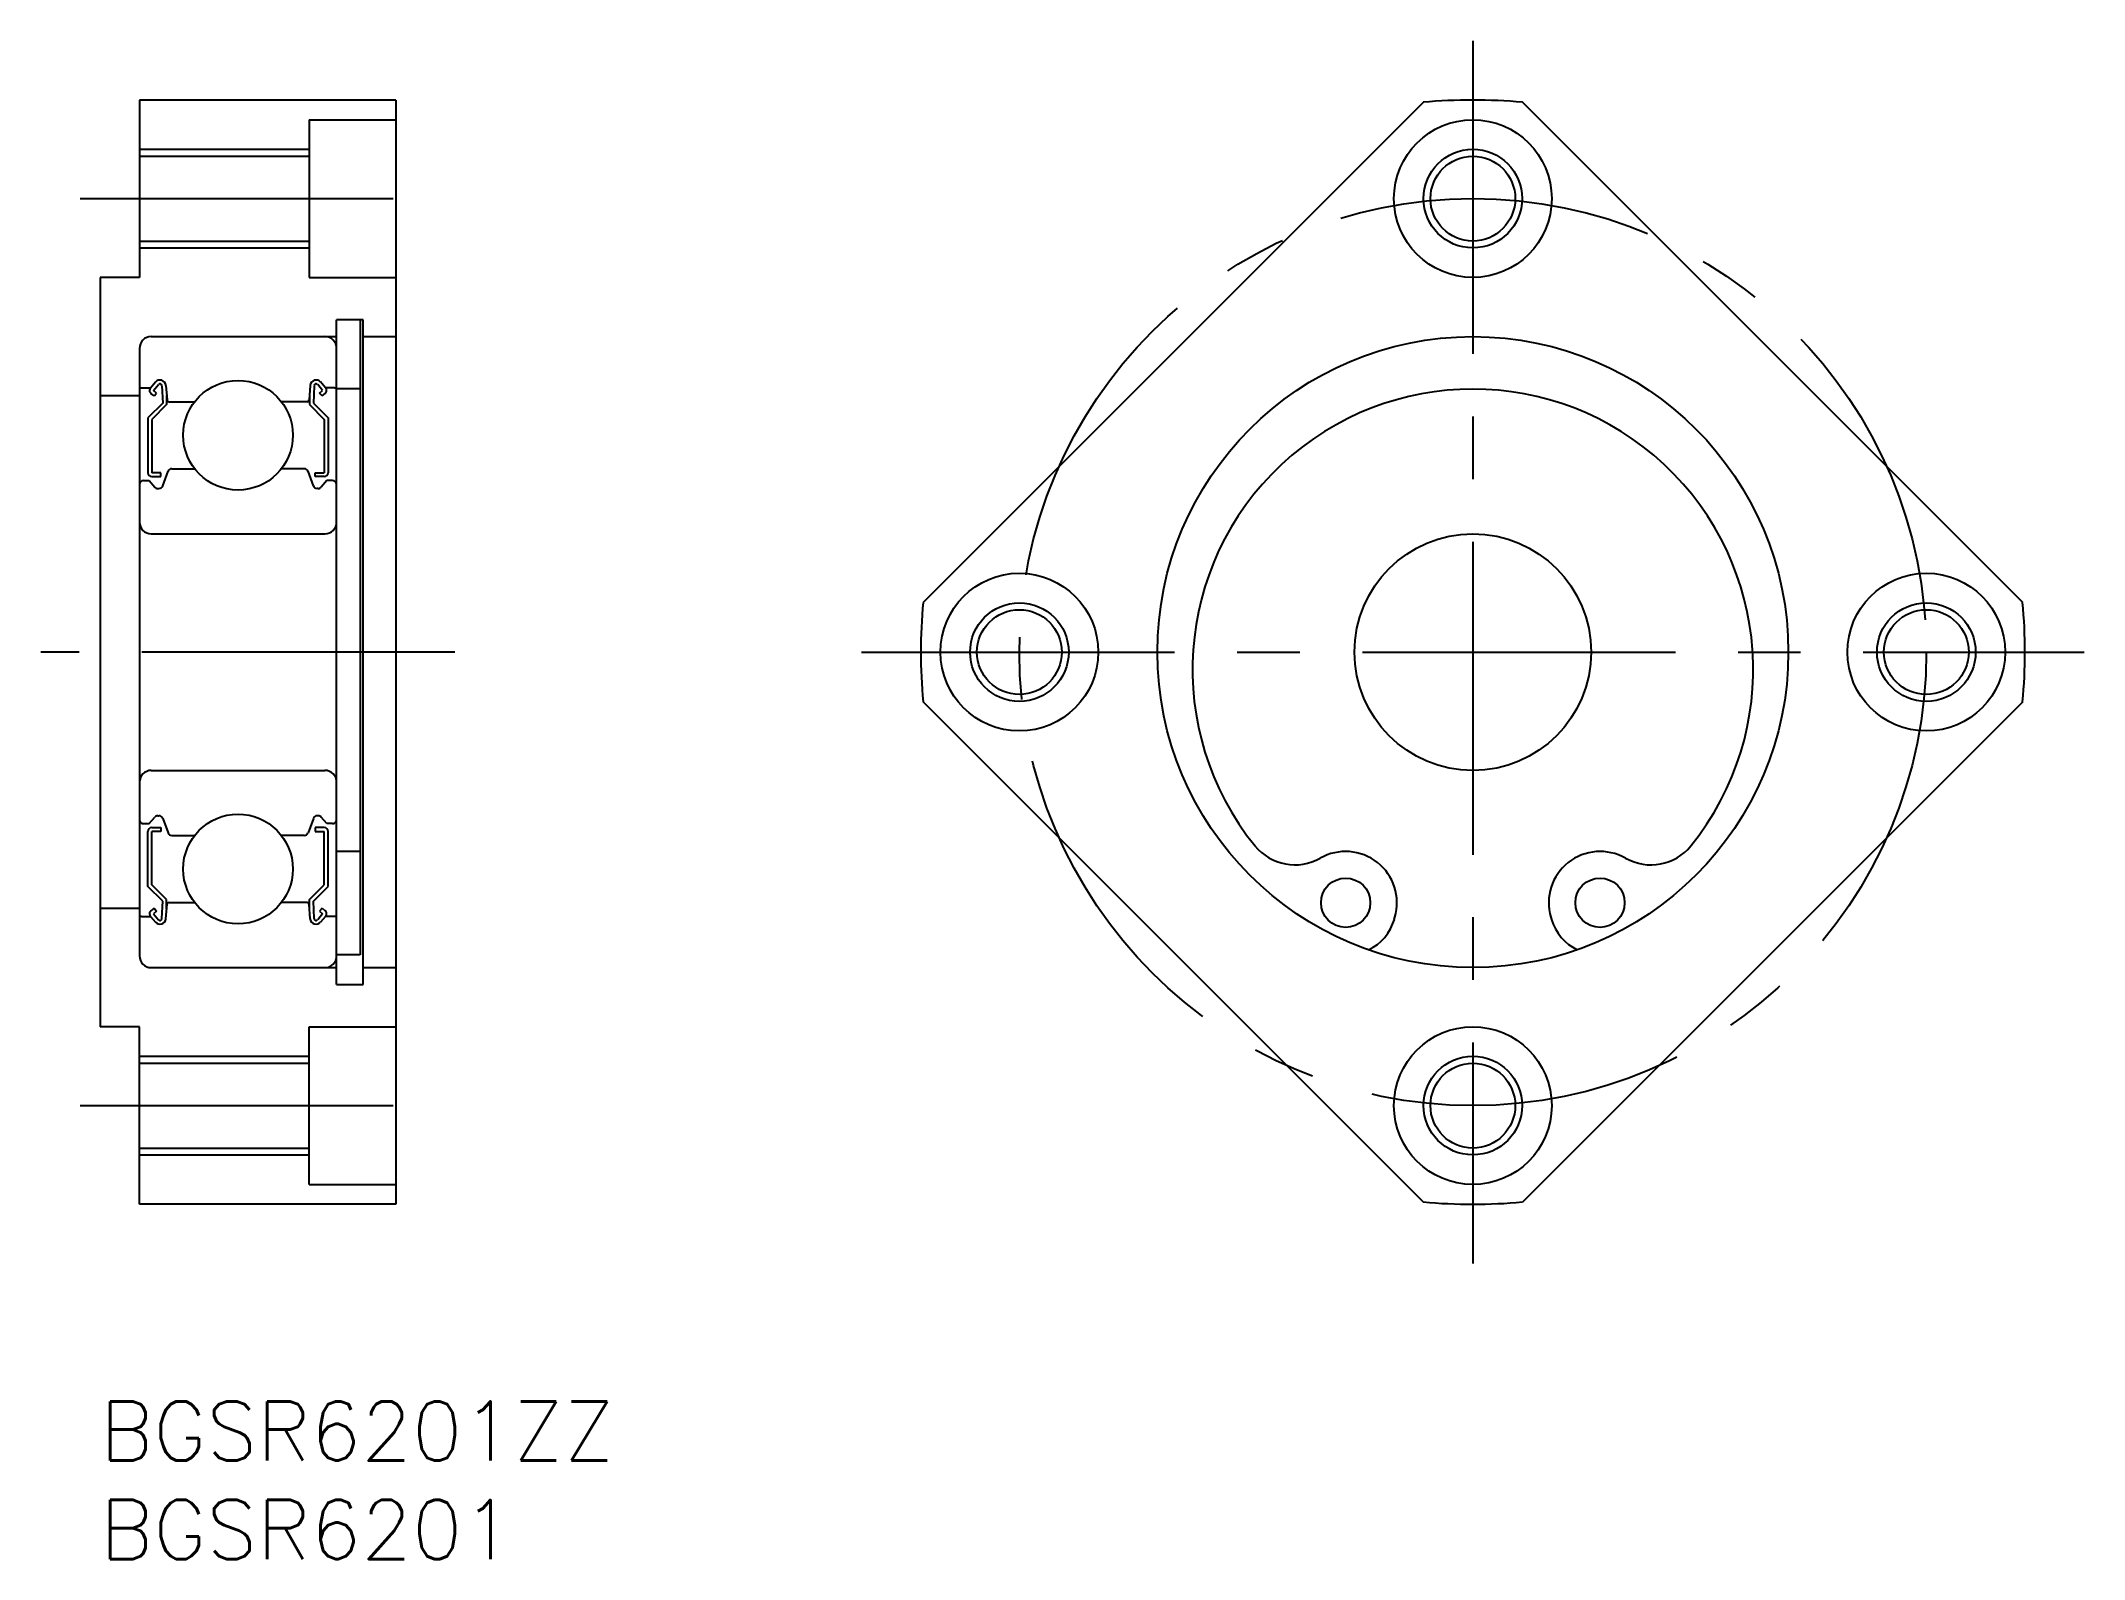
# Model space of a CAD drawing. Extents: x -3 to 101, y -8 to 69.
import ezdxf

# ---------------------------------------------------------------- set-up
doc = ezdxf.new("R2010")
doc.units = 0
doc.header["$LTSCALE"] = 0.5
doc.linetypes.add('CENTER', pattern=[50.8, 31.75, -6.35, 6.35, -6.35])
for name, color, linetype in [('MSM_CENTER', 1, 'CENTER'), ('MSM_CONTINUOUS', 7, 'CONTINUOUS'), ('MSM_NARROW', 5, 'CONTINUOUS'), ('MSM_PART_NUMBER', 7, 'CONTINUOUS')]:
    doc.layers.add(name, color=color, linetype=linetype)
doc.styles.get("Standard").update_dxf_attribs({"font": 'txt.shx', "height": 3, "bigfont": 'bigfont.shx'})

# ---------------------------------------------------------------- blocks, each defined once
blk = doc.blocks.new('*U4')
at = {"layer": 'MSM_PART_NUMBER'}
blk.add_text('BGSR6201ZZ', height=3, dxfattribs=at).set_placement((0, -3))
blk = doc.blocks.new('*U5')
at = {"layer": 'MSM_PART_NUMBER'}
blk.add_text('BGSR6201', height=3, dxfattribs=at).set_placement((0, -8))

msp = doc.modelspace()

# ---------------------------------------------------------------- linework, layer by layer
at = {"layer": 'MSM_CENTER'}
for p, q in [((69.63, 69), (69.63, 7)), ((-1, 61), (18, 61)), ((18, 38), (-3, 38)), ((38.63, 38), (100.63, 38)), ((-1, 15), (18, 15))]:
    msp.add_line(p, q, dxfattribs=at)
msp.add_circle((69.63, 38), 23, dxfattribs=at)
at = {"layer": 'MSM_CONTINUOUS'}
for p, q in [((15, 66), (2, 66)), ((2, 66), (2, 57)), ((11.75, 66), (11.75, 66)), ((15, 66), (15, 10)), ((67.12, 65.89), (41.75, 40.52)), ((97.52, 40.52), (72.15, 65.89)), ((10.6, 65), (10.6, 57)), ((10.6, 65), (15, 65)), ((2, 63.15), (10.6, 63.15)), ((2, 58.85), (10.6, 58.85)), ((0, 57), (0, 19)), ((2, 57), (0, 57)), ((10.6, 57), (15, 57)), ((2.6, 54), (12, 54)), ((12, 21.15), (12, 54.85)), ((13.35, 54.85, -1.3), (12, 54.85, -1.3)), ((13.2, 54.85), (13.2, 22.65)), ((13.35, 21.15, -0.1), (13.35, 54.85, -0.1)), ((13.35, 54, -1.3), (15, 54, -1.3)), ((2, 53.4), (2, 22.6)), ((2, 51), (0, 51)), ((2.1, 51.4), (2.56, 51.4)), ((2.56, 51.4), (2.81, 51.7)), ((2.74, 50.99), (2.58, 51.12)), ((2.71, 51.27), (2.96, 51.57)), ((2.87, 51.14), (2.71, 51.27)), ((2.74, 50.99), (2.87, 51.14)), ((3.14, 51.51), (3.18, 50.63)), ((3.34, 51.53), (3.4, 50.79)), ((3.38, 51.02), (3.38, 50.55)), ((10.66, 51.53), (10.6, 50.79)), ((10.62, 51.02), (10.62, 50.55)), ((10.86, 51.51), (10.82, 50.63)), ((11.29, 51.27), (11.04, 51.57)), ((11.13, 51.14), (11.29, 51.27)), ((11.26, 50.99), (11.13, 51.14)), ((11.44, 51.4), (11.19, 51.7)), ((11.26, 50.99), (11.42, 51.12)), ((11.9, 51.4), (11.44, 51.4)), ((13.2, 51.35, -1.3), (12, 51.35, -1.3)), ((3.18, 50.63), (2.43, 49.88)), ((2.43, 49.88), (2.43, 47.1)), ((3.38, 50.55), (2.63, 49.8)), ((2.63, 49.8), (2.63, 47.1)), ((3.5, 50.7), (4.8, 50.7)), ((10.5, 50.7), (9.2, 50.7)), ((10.62, 50.55), (11.37, 49.8)), ((10.82, 50.63), (11.57, 49.88)), ((11.37, 49.8), (11.37, 47.1)), ((11.57, 49.88), (11.57, 47.1)), ((2.2, 46.7), (2.5, 46.7)), ((2.5, 46.7), (2.78, 46.37)), ((3.08, 47.1), (2.63, 47.1)), ((2.63, 46.9), (3.08, 46.9)), ((3.08, 46.9), (3.08, 47.1)), ((3.18, 46.43), (3.45, 47.17)), ((3.64, 47.3), (4.8, 47.3)), ((10.36, 47.3), (9.2, 47.3)), ((10.82, 46.43), (10.55, 47.17)), ((10.92, 47.1), (11.37, 47.1)), ((10.92, 46.9), (10.92, 47.1)), ((11.37, 46.9), (10.92, 46.9)), ((11.5, 46.7), (11.22, 46.37)), ((11.8, 46.7), (11.5, 46.7)), ((2.93, 46.3), (2.99, 46.3)), ((11.07, 46.3), (11.01, 46.3)), ((2.6, 44), (11.4, 44)), ((67.12, 10.11), (41.75, 35.48)), ((97.52, 35.48), (72.15, 10.11)), ((2.6, 32), (11.4, 32)), ((2.2, 29.3), (2.5, 29.3)), ((2.5, 29.3), (2.78, 29.63)), ((2.63, 29.1), (3.08, 29.1)), ((2.93, 29.7), (2.99, 29.7)), ((3.08, 29.1), (3.08, 28.9)), ((3.18, 29.57), (3.45, 28.83)), ((10.82, 29.57), (10.55, 28.83)), ((11.37, 29.1), (10.92, 29.1)), ((10.92, 29.1), (10.92, 28.9)), ((11.07, 29.7), (11.01, 29.7)), ((11.5, 29.3), (11.22, 29.63)), ((11.8, 29.3), (11.5, 29.3)), ((2.43, 26.12), (2.43, 28.9)), ((2.63, 26.2), (2.63, 28.9)), ((3.08, 28.9), (2.63, 28.9)), ((3.64, 28.7), (4.8, 28.7)), ((10.36, 28.7), (9.2, 28.7)), ((10.92, 28.9), (11.37, 28.9)), ((11.37, 26.2), (11.37, 28.9)), ((11.57, 26.12), (11.57, 28.9)), ((13.2, 27.89, -1.3), (12, 27.89, -1.3)), ((3.18, 25.37), (2.43, 26.12)), ((3.38, 25.45), (2.63, 26.2)), ((10.62, 25.45), (11.37, 26.2)), ((10.82, 25.37), (11.57, 26.12)), ((2, 25), (0, 25)), ((2.74, 25.01), (2.58, 24.88)), ((2.74, 25.01), (2.87, 24.86)), ((3.14, 24.49), (3.18, 25.37)), ((3.34, 24.47), (3.4, 25.21)), ((3.38, 24.98), (3.38, 25.45)), ((3.5, 25.3), (4.8, 25.3)), ((10.5, 25.3), (9.2, 25.3)), ((10.66, 24.47), (10.6, 25.21)), ((10.62, 24.98), (10.62, 25.45)), ((10.86, 24.49), (10.82, 25.37)), ((11.26, 25.01), (11.13, 24.86)), ((11.26, 25.01), (11.42, 24.88)), ((2.1, 24.6), (2.56, 24.6)), ((2.56, 24.6), (2.81, 24.3)), ((2.87, 24.86), (2.71, 24.73)), ((2.71, 24.73), (2.96, 24.43)), ((11.29, 24.73), (11.04, 24.43)), ((11.13, 24.86), (11.29, 24.73)), ((11.44, 24.6), (11.19, 24.3)), ((11.9, 24.6), (11.44, 24.6)), ((65.64, 24.44), (65.68, 24.56)), ((73.59, 24.56), (73.62, 24.44)), ((2.6, 22), (12, 22)), ((5, 22), (5, 22)), ((13.2, 22.65, -1.3), (12, 22.65, -1.3)), ((13.35, 22, -1.3), (15, 22, -1.3)), ((12, 21.15, -1.3), (13.35, 21.15, -1.3)), ((2, 19), (0, 19)), ((2, 10), (2, 19)), ((10.6, 11), (10.6, 19)), ((10.6, 19), (15, 19)), ((2, 17.15), (10.6, 17.15)), ((2, 12.85), (10.6, 12.85)), ((10.6, 11), (15, 11)), ((15, 10), (2, 10))]:
    msp.add_line(p, q, dxfattribs=at)
for centre, radius in [((69.63, 61), 4), ((69.63, 61), 2.15), ((69.63, 38), 16), ((7, 49), 2.78), ((69.63, 38), 6), ((46.63, 38), 4), ((92.63, 38), 4), ((46.63, 38), 2.15), ((92.63, 38), 2.15), ((7, 27), 2.78), ((63.18, 25.29), 1.25), ((76.08, 25.29), 1.25), ((69.63, 15), 4), ((69.63, 15), 2.15)]:
    msp.add_circle(centre, radius, dxfattribs=at)
for centre, radius, start, end in [((69.63, 38), 28, 84.8381, 95.1619), ((2.6, 53.4), 0.6, 90, 180), ((11.4, 53.4), 0.6, 0, 90), ((2.1, 51.5), 0.1, 180, 270), ((2.71, 51.27), 0.2, 140.0012, 230.087), ((3.04, 51.5), 0.3, 4.9968, 140.0012), ((3.04, 51.51), 0.1, 2.8198, 140.0002), ((3.5, 50.8), 0.1, 184.9968, 270), ((10.5, 50.8), 0.1, 270, 355.0032), ((10.96, 51.5), 0.3, 39.9988, 175.0032), ((10.96, 51.51), 0.1, 39.9998, 177.1802), ((11.29, 51.27), 0.2, 309.913, 39.9988), ((11.9, 51.5), 0.1, 270, 0), ((69.63, 37.12), 14.22, 320.9849, 219.0151), ((2.2, 46.5), 0.2, 90, 180), ((2.63, 47.1), 0.2, 180, 270), ((3.64, 47.1), 0.2, 90, 159.9916), ((10.36, 47.1), 0.2, 20.0084, 90), ((11.37, 47.1), 0.2, 270, 0), ((11.8, 46.5), 0.2, 0, 90), ((2.93, 46.5), 0.2, 219.9952, 270), ((2.99, 46.5), 0.2, 270, 339.9916), ((11.01, 46.5), 0.2, 200.0084, 270), ((11.07, 46.5), 0.2, 270, 320.0048), ((2.6, 44.6), 0.6, 180, 270), ((11.4, 44.6), 0.6, 270, 0), ((69.63, 38), 28, 174.8381, 185.1619), ((69.63, 38), 28, 354.8381, 5.1619), ((2.6, 31.4), 0.6, 90, 180), ((11.4, 31.4), 0.6, 0, 90), ((2.2, 29.5), 0.2, 180, 270), ((2.63, 28.9), 0.2, 90, 180), ((2.93, 29.5), 0.2, 90, 140.0048), ((2.99, 29.5), 0.2, 20.0084, 90), ((11.01, 29.5), 0.2, 90, 159.9916), ((11.07, 29.5), 0.2, 39.9952, 90), ((11.37, 28.9), 0.2, 0, 90), ((11.8, 29.5), 0.2, 270, 0), ((3.64, 28.9), 0.2, 200.0084, 270), ((10.36, 28.9), 0.2, 270, 339.9916), ((60.6, 29.81), 2.6, 219.0151, 299.7762), ((78.67, 29.81), 2.6, 240.2238, 320.9849), ((63.18, 25.29), 2.6, 343.6002, 119.7762), ((76.08, 25.29), 2.6, 60.2238, 196.3998), ((2.71, 24.73), 0.2, 129.913, 219.9988), ((3.5, 25.2), 0.1, 90, 175.0032), ((10.5, 25.2), 0.1, 4.9968, 90), ((11.29, 24.73), 0.2, 320.0012, 50.087), ((2.1, 24.5), 0.1, 90, 180), ((3.04, 24.5), 0.3, 219.9988, 355.0032), ((3.04, 24.49), 0.1, 219.9998, 357.1802), ((10.96, 24.5), 0.3, 184.9968, 320.0012), ((10.96, 24.49), 0.1, 182.8198, 320.0002), ((11.9, 24.5), 0.1, 0, 90), ((63.25, 25.15), 2.5, 295.9172, 343.6002), ((76.02, 25.15), 2.5, 196.3998, 244.0828), ((2.6, 22.6), 0.6, 180, 270), ((11.4, 22.6), 0.6, 270, 0), ((69.63, 38), 28, 264.8381, 275.1619)]:
    msp.add_arc(centre, radius, start, end, dxfattribs=at)
at = {"layer": 'MSM_NARROW'}
for p, q in [((2, 63.5), (10.6, 63.5)), ((2, 58.5), (10.6, 58.5)), ((2, 17.5), (10.6, 17.5)), ((2, 12.5), (10.6, 12.5))]:
    msp.add_line(p, q, dxfattribs=at)
for centre in [(69.63, 61), (46.63, 38), (92.63, 38), (69.63, 15)]:
    msp.add_circle(centre, 2.5, dxfattribs=at)

# ---------------------------------------------------------------- block references
at = {"layer": 'MSM_CONTINUOUS'}
for name in ['*U4', '*U5']:
    msp.add_blockref(name, (0, 0), dxfattribs=at)

doc.saveas('drawing.dxf')
